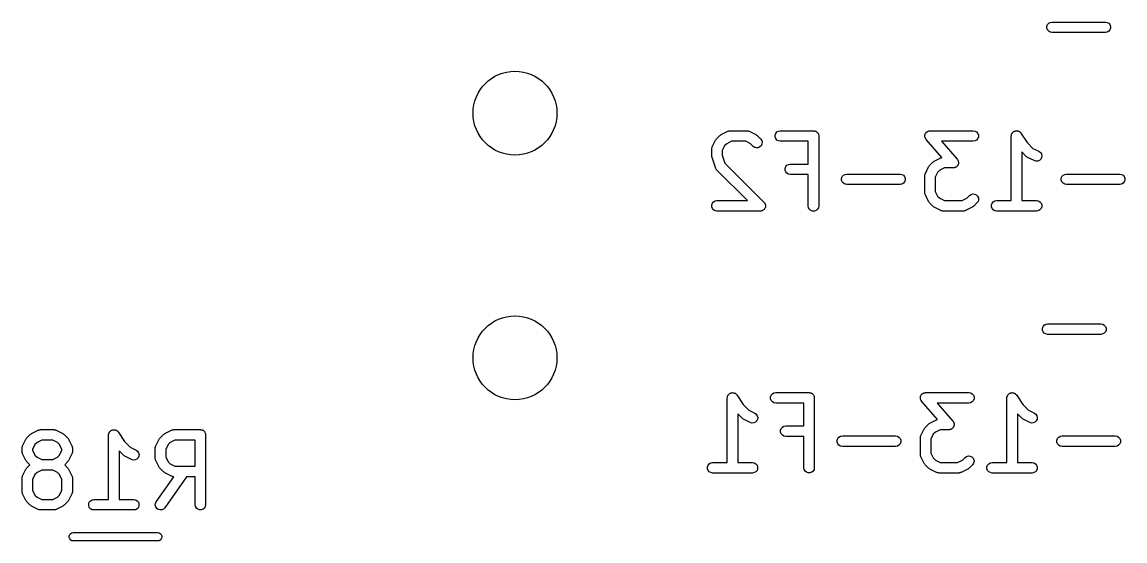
# Model space of a CAD drawing. Extents: x 84 to 155, y -171 to -35.
# Drawn here: x 84.52 to 100.29, y -126.28 to -118.85 of the extents above; entities that cross this region are included whole.
import ezdxf

# ---------------------------------------------------------------- set-up
doc = ezdxf.new("R2010")
doc.units = 0
doc.header["$MEASUREMENT"] = 0
doc.layers.add('BLACK', color=7, linetype='CONTINUOUS')

msp = doc.modelspace()

# ---------------------------------------------------------------- linework, layer by layer
at = {"layer": 'BLACK', "linetype": 'CONTINUOUS'}
for p, q in [((99.1769, -118.915), (99.1858, -118.89)), ((99.1769, -118.941), (99.1769, -118.915)), ((99.1858, -118.965), (99.1769, -118.941)), ((99.1858, -118.89), (99.2026, -118.87)), ((99.2026, -118.985), (99.1858, -118.965)), ((99.2026, -118.87), (99.2251, -118.857)), ((99.2251, -118.857), (99.2508, -118.853)), ((99.2508, -118.853), (100.013, -118.853)), ((100.013, -118.853), (100.038, -118.857)), ((100.038, -118.857), (100.061, -118.87)), ((100.061, -118.87), (100.078, -118.89)), ((100.078, -118.965), (100.061, -118.985)), ((100.078, -118.89), (100.087, -118.915)), ((100.087, -118.941), (100.078, -118.965)), ((100.087, -118.915), (100.087, -118.941)), ((99.2251, -118.998), (99.2026, -118.985)), ((99.2508, -119.003), (99.2251, -118.998)), ((100.013, -119.003), (99.2508, -119.003)), ((100.038, -118.998), (100.013, -119.003)), ((100.061, -118.985), (100.038, -118.998)), ((94.4374, -120.545), (94.4445, -120.535)), ((94.4445, -120.535), (94.4514, -120.526)), ((94.4514, -120.526), (94.499, -120.478)), ((94.499, -120.478), (94.5089, -120.471)), ((94.5089, -120.471), (94.5185, -120.464)), ((94.5185, -120.464), (94.6138, -120.416)), ((94.6138, -120.416), (94.6179, -120.415)), ((94.6179, -120.415), (94.6217, -120.413)), ((94.6217, -120.413), (94.6303, -120.411)), ((94.6303, -120.411), (94.6387, -120.409)), ((94.6387, -120.409), (94.643, -120.409)), ((94.643, -120.409), (94.6473, -120.408)), ((94.6473, -120.408), (94.8854, -120.408)), ((94.8854, -120.408), (94.8897, -120.409)), ((94.8897, -120.409), (94.894, -120.409)), ((94.894, -120.409), (94.9024, -120.411)), ((94.9024, -120.411), (94.9111, -120.413)), ((94.9111, -120.413), (94.9148, -120.415)), ((94.9148, -120.415), (94.9189, -120.416)), ((94.9189, -120.416), (95.0142, -120.464)), ((95.0142, -120.464), (95.0238, -120.471)), ((95.0238, -120.471), (95.0337, -120.478)), ((95.0337, -120.478), (95.0813, -120.526)), ((95.0813, -120.526), (95.0962, -120.547)), ((95.2877, -120.47), (95.2966, -120.446)), ((95.2877, -120.496), (95.2877, -120.47)), ((95.2966, -120.521), (95.2877, -120.496)), ((95.2966, -120.446), (95.3134, -120.426)), ((95.3134, -120.541), (95.2966, -120.521)), ((95.3134, -120.426), (95.3359, -120.413)), ((95.3359, -120.554), (95.3134, -120.541)), ((95.3359, -120.413), (95.3616, -120.408)), ((95.3616, -120.408), (95.8378, -120.408)), ((95.8378, -120.408), (95.8442, -120.41)), ((95.8442, -120.41), (95.8508, -120.41)), ((95.8508, -120.41), (95.857, -120.412)), ((95.857, -120.412), (95.8634, -120.413)), ((95.8634, -120.413), (95.8691, -120.416)), ((95.8691, -120.416), (95.8753, -120.418)), ((95.8753, -120.418), (95.8803, -120.423)), ((95.8803, -120.423), (95.886, -120.426)), ((95.886, -120.426), (95.8902, -120.431)), ((95.8902, -120.431), (95.8952, -120.435)), ((95.8952, -120.435), (95.8985, -120.441)), ((95.8985, -120.441), (95.9027, -120.446)), ((95.9027, -120.446), (95.905, -120.452)), ((95.905, -120.452), (95.9083, -120.458)), ((95.9083, -120.458), (95.9094, -120.464)), ((95.9094, -120.464), (95.9116, -120.47)), ((95.9116, -120.47), (95.9116, -120.477)), ((95.9116, -120.477), (95.9128, -120.483)), ((95.9128, -120.483), (95.9128, -121.483)), ((97.4295, -120.485), (97.4306, -120.478)), ((97.4306, -120.491), (97.4295, -120.485)), ((97.4306, -120.47), (97.4326, -120.465)), ((97.4306, -120.478), (97.4306, -120.47)), ((97.4306, -120.496), (97.4306, -120.491)), ((97.4331, -120.503), (97.4306, -120.496)), ((97.4326, -120.465), (97.4335, -120.459)), ((97.4345, -120.51), (97.4331, -120.503)), ((97.4335, -120.459), (97.437, -120.453)), ((97.4375, -120.515), (97.4345, -120.51)), ((97.437, -120.453), (97.4395, -120.446)), ((97.4395, -120.521), (97.4375, -120.515)), ((97.4395, -120.446), (97.4432, -120.441)), ((97.4442, -120.526), (97.4395, -120.521)), ((97.4432, -120.441), (97.446, -120.436)), ((97.448, -120.533), (97.4442, -120.526)), ((97.446, -120.436), (97.4515, -120.432)), ((97.6755, -120.793), (97.448, -120.533)), ((97.4515, -120.432), (97.4562, -120.426)), ((97.4562, -120.426), (97.4613, -120.423)), ((97.4613, -120.423), (97.4656, -120.419)), ((97.4656, -120.419), (97.4724, -120.417)), ((97.4724, -120.417), (97.4788, -120.413)), ((97.4788, -120.413), (97.4845, -120.412)), ((97.4845, -120.412), (97.4899, -120.41)), ((97.4899, -120.41), (97.4972, -120.41)), ((97.4972, -120.41), (97.5045, -120.408)), ((97.5045, -120.408), (98.1235, -120.408)), ((98.1235, -120.408), (98.1492, -120.413)), ((98.1492, -120.413), (98.1717, -120.426)), ((98.1717, -120.541), (98.1492, -120.554)), ((98.1717, -120.426), (98.1885, -120.446)), ((98.1885, -120.521), (98.1717, -120.541)), ((98.1885, -120.446), (98.1974, -120.47)), ((98.1974, -120.496), (98.1885, -120.521)), ((98.1974, -120.47), (98.1974, -120.496)), ((98.6675, -120.483), (98.6683, -120.479)), ((98.6675, -121.408), (98.6675, -120.483)), ((98.668, -120.475), (98.6705, -120.467)), ((98.6683, -120.479), (98.668, -120.475)), ((98.6705, -120.467), (98.6721, -120.458)), ((98.6721, -120.458), (98.6741, -120.454)), ((98.6741, -120.454), (98.6753, -120.45)), ((98.6753, -120.45), (98.6806, -120.443)), ((98.6806, -120.443), (98.6851, -120.435)), ((98.6851, -120.435), (98.6883, -120.432)), ((98.6883, -120.432), (98.6907, -120.429)), ((98.6907, -120.429), (98.6982, -120.424)), ((98.6982, -120.424), (98.705, -120.418)), ((98.705, -120.418), (98.709, -120.417)), ((98.709, -120.417), (98.7124, -120.415)), ((98.7124, -120.415), (98.7211, -120.413)), ((98.7211, -120.413), (98.7295, -120.41)), ((98.7295, -120.41), (98.7337, -120.41)), ((98.7337, -120.41), (98.7377, -120.409)), ((98.7377, -120.409), (98.7466, -120.41)), ((98.7466, -120.41), (98.7556, -120.41)), ((98.7556, -120.41), (98.7595, -120.411)), ((98.7595, -120.411), (98.7636, -120.411)), ((98.7636, -120.411), (98.7716, -120.415)), ((98.7716, -120.415), (98.78, -120.418)), ((98.78, -120.418), (98.7832, -120.421)), ((98.7832, -120.421), (98.787, -120.423)), ((98.787, -120.423), (98.7931, -120.429)), ((98.7931, -120.429), (98.8, -120.435)), ((98.8, -120.435), (98.8021, -120.439)), ((98.8021, -120.439), (98.805, -120.442)), ((98.805, -120.442), (98.8961, -120.578)), ((94.3818, -120.674), (94.3826, -120.67)), ((94.3818, -120.769), (94.3818, -120.674)), ((94.3823, -120.665), (94.3848, -120.657)), ((94.3826, -120.67), (94.3823, -120.665)), ((94.3848, -120.657), (94.3864, -120.648)), ((94.3864, -120.648), (94.3885, -120.644)), ((94.3885, -120.644), (94.3898, -120.64)), ((94.3898, -120.64), (94.4374, -120.545)), ((94.5661, -120.623), (94.5318, -120.692)), ((94.5318, -120.692), (94.5318, -120.757)), ((94.5965, -120.593), (94.5661, -120.623)), ((94.665, -120.558), (94.5965, -120.593)), ((94.8677, -120.558), (94.665, -120.558)), ((94.9362, -120.593), (94.8677, -120.558)), ((94.9752, -120.632), (94.9362, -120.593)), ((94.9966, -120.647), (94.9752, -120.632)), ((95.0217, -120.653), (94.9966, -120.647)), ((95.0477, -120.651), (95.0217, -120.653)), ((95.0713, -120.64), (95.0477, -120.651)), ((95.0897, -120.622), (95.0713, -120.64)), ((95.1007, -120.598), (95.0897, -120.622)), ((95.0962, -120.547), (95.103, -120.572)), ((95.103, -120.572), (95.1007, -120.598)), ((95.3616, -120.558), (95.3359, -120.554)), ((95.7628, -120.558), (95.3616, -120.558)), ((95.7628, -120.885), (95.7628, -120.558)), ((98.1235, -120.558), (97.6697, -120.558)), ((97.6697, -120.558), (97.8942, -120.815)), ((98.1492, -120.554), (98.1235, -120.558)), ((98.8961, -120.578), (98.9774, -120.66)), ((98.9774, -120.66), (99.0618, -120.702)), ((94.3839, -120.781), (94.3818, -120.769)), ((94.3857, -120.793), (94.3839, -120.781)), ((94.4333, -120.936), (94.3857, -120.793)), ((94.5318, -120.757), (94.57, -120.871)), ((97.5467, -120.859), (97.5565, -120.852)), ((97.5565, -120.852), (97.5661, -120.845)), ((97.5661, -120.845), (97.6614, -120.797)), ((97.6614, -120.797), (97.6655, -120.796)), ((97.6655, -120.796), (97.6693, -120.794)), ((97.6693, -120.794), (97.6755, -120.793)), ((97.8942, -120.815), (97.898, -120.821)), ((97.898, -120.821), (97.9027, -120.827)), ((97.9027, -120.827), (97.9047, -120.832)), ((97.9047, -120.832), (97.9077, -120.837)), ((97.9077, -120.837), (97.9091, -120.844)), ((97.9091, -120.844), (97.9116, -120.851)), ((97.9116, -120.851), (97.9116, -120.857)), ((97.9116, -120.857), (97.9128, -120.863)), ((98.88, -120.775), (98.8175, -120.712)), ((98.8175, -120.712), (98.8175, -121.408)), ((98.8898, -120.781), (98.88, -120.775)), ((98.8995, -120.789), (98.8898, -120.781)), ((98.9947, -120.836), (98.8995, -120.789)), ((99.0197, -120.844), (98.9947, -120.836)), ((99.0457, -120.842), (99.0197, -120.844)), ((99.0696, -120.832), (99.0457, -120.842)), ((99.0618, -120.702), (99.0827, -120.718)), ((99.0885, -120.814), (99.0696, -120.832)), ((99.0827, -120.718), (99.0971, -120.739)), ((99.1001, -120.79), (99.0885, -120.814)), ((99.0971, -120.739), (99.1031, -120.765)), ((99.1031, -120.765), (99.1001, -120.79)), ((94.4354, -120.939), (94.4333, -120.936)), ((94.4365, -120.944), (94.4354, -120.939)), ((94.4415, -120.951), (94.4365, -120.944)), ((94.4457, -120.959), (94.4415, -120.951)), ((94.4489, -120.961), (94.4457, -120.959)), ((94.4514, -120.965), (94.4489, -120.961)), ((94.8948, -121.408), (94.4514, -120.965)), ((94.57, -120.871), (95.1289, -121.43)), ((95.4306, -120.947), (95.4395, -120.922)), ((95.4306, -120.973), (95.4306, -120.947)), ((95.4395, -120.997), (95.4306, -120.973)), ((95.4395, -120.922), (95.4562, -120.902)), ((95.4562, -121.017), (95.4395, -120.997)), ((95.4562, -120.902), (95.4788, -120.889)), ((95.4788, -120.889), (95.5045, -120.885)), ((95.5045, -120.885), (95.7628, -120.885)), ((97.4374, -121.021), (97.485, -120.926)), ((97.485, -120.926), (97.4922, -120.916)), ((97.4922, -120.916), (97.499, -120.907)), ((97.499, -120.907), (97.5467, -120.859)), ((97.6137, -121.004), (97.5795, -121.073)), ((97.6441, -120.974), (97.6137, -121.004)), ((97.7126, -120.939), (97.6441, -120.974)), ((97.8378, -120.939), (97.7126, -120.939)), ((97.845, -120.938), (97.8378, -120.939)), ((97.8523, -120.938), (97.845, -120.938)), ((97.8577, -120.936), (97.8523, -120.938)), ((97.8634, -120.935), (97.8577, -120.936)), ((97.8698, -120.931), (97.8634, -120.935)), ((97.8766, -120.928), (97.8698, -120.931)), ((97.881, -120.925), (97.8766, -120.928)), ((97.886, -120.922), (97.881, -120.925)), ((97.8907, -120.916), (97.886, -120.922)), ((97.8962, -120.911), (97.8907, -120.916)), ((97.899, -120.906), (97.8962, -120.911)), ((97.9027, -120.902), (97.899, -120.906)), ((97.9052, -120.895), (97.9027, -120.902)), ((97.9088, -120.889), (97.9052, -120.895)), ((97.9097, -120.883), (97.9088, -120.889)), ((97.9116, -120.877), (97.9097, -120.883)), ((97.9128, -120.863), (97.9116, -120.87)), ((97.9116, -120.87), (97.9116, -120.877)), ((95.4788, -121.03), (95.4562, -121.017)), ((95.5045, -121.035), (95.4788, -121.03)), ((95.7628, -121.035), (95.5045, -121.035)), ((95.7628, -121.483), (95.7628, -121.035)), ((96.2401, -121.089), (96.249, -121.065)), ((96.2401, -121.115), (96.2401, -121.089)), ((96.249, -121.14), (96.2401, -121.115)), ((96.249, -121.065), (96.2658, -121.045)), ((96.2658, -121.16), (96.249, -121.14)), ((96.2658, -121.045), (96.2883, -121.032)), ((96.2883, -121.173), (96.2658, -121.16)), ((96.2883, -121.032), (96.314, -121.027)), ((96.314, -121.177), (96.2883, -121.173)), ((96.314, -121.027), (97.0759, -121.027)), ((97.0759, -121.027), (97.1015, -121.032)), ((97.1015, -121.173), (97.0759, -121.177)), ((97.1015, -121.032), (97.1241, -121.045)), ((97.1241, -121.16), (97.1015, -121.173)), ((97.1241, -121.045), (97.1408, -121.065)), ((97.1408, -121.14), (97.1241, -121.16)), ((97.1408, -121.065), (97.1497, -121.089)), ((97.1497, -121.115), (97.1408, -121.14)), ((97.1497, -121.089), (97.1497, -121.115)), ((97.4295, -121.055), (97.4302, -121.051)), ((97.4295, -121.293), (97.4295, -121.055)), ((97.4299, -121.046), (97.4324, -121.038)), ((97.4302, -121.051), (97.4299, -121.046)), ((97.4324, -121.038), (97.434, -121.029)), ((97.434, -121.029), (97.4361, -121.025)), ((97.4361, -121.025), (97.4374, -121.021)), ((97.5795, -121.073), (97.5795, -121.275)), ((99.383, -121.089), (99.3919, -121.065)), ((99.383, -121.115), (99.383, -121.089)), ((99.3919, -121.14), (99.383, -121.115)), ((99.3919, -121.065), (99.4086, -121.045)), ((99.4086, -121.16), (99.3919, -121.14)), ((99.4086, -121.045), (99.4312, -121.032)), ((99.4312, -121.173), (99.4086, -121.16)), ((99.4312, -121.032), (99.4568, -121.027)), ((99.4568, -121.177), (99.4312, -121.173)), ((99.4568, -121.027), (100.219, -121.027)), ((100.219, -121.027), (100.244, -121.032)), ((100.244, -121.173), (100.219, -121.177)), ((100.244, -121.032), (100.267, -121.045)), ((100.267, -121.16), (100.244, -121.173)), ((100.267, -121.045), (100.284, -121.065)), ((100.284, -121.14), (100.267, -121.16)), ((100.284, -121.065), (100.293, -121.089)), ((100.293, -121.115), (100.284, -121.14)), ((100.293, -121.089), (100.293, -121.115)), ((97.0759, -121.177), (96.314, -121.177)), ((97.4302, -121.297), (97.4295, -121.293)), ((97.4299, -121.301), (97.4302, -121.297)), ((97.4324, -121.31), (97.4299, -121.301)), ((97.434, -121.319), (97.4324, -121.31)), ((97.4361, -121.322), (97.434, -121.319)), ((97.4374, -121.326), (97.4361, -121.322)), ((97.485, -121.422), (97.4374, -121.326)), ((97.5795, -121.275), (97.6137, -121.344)), ((98.0705, -121.335), (98.0918, -121.32)), ((98.0918, -121.32), (98.117, -121.313)), ((98.117, -121.313), (98.1429, -121.316)), ((98.1429, -121.316), (98.1665, -121.327)), ((98.1665, -121.327), (98.1849, -121.345)), ((100.219, -121.177), (99.4568, -121.177)), ((94.383, -121.47), (94.3919, -121.446)), ((94.383, -121.496), (94.383, -121.47)), ((94.3919, -121.446), (94.4086, -121.426)), ((94.4086, -121.426), (94.4312, -121.413)), ((94.4312, -121.413), (94.4568, -121.408)), ((94.4568, -121.408), (94.8948, -121.408)), ((95.1289, -121.43), (95.1345, -121.438)), ((95.1345, -121.438), (95.1408, -121.446)), ((95.1408, -121.446), (95.142, -121.449)), ((95.142, -121.449), (95.1439, -121.452)), ((95.1439, -121.452), (95.1464, -121.461)), ((95.1464, -121.461), (95.1497, -121.47)), ((95.1497, -121.47), (95.1497, -121.474)), ((95.1497, -121.474), (95.1506, -121.477)), ((95.1506, -121.477), (95.1497, -121.487)), ((95.1497, -121.487), (95.1497, -121.496)), ((95.7673, -121.509), (95.7628, -121.483)), ((95.9128, -121.483), (95.9083, -121.509)), ((97.4922, -121.431), (97.485, -121.422)), ((97.499, -121.441), (97.4922, -121.431)), ((97.5467, -121.489), (97.499, -121.441)), ((97.5565, -121.496), (97.5467, -121.489)), ((97.6137, -121.344), (97.6441, -121.374)), ((97.6441, -121.374), (97.7126, -121.408)), ((97.7126, -121.408), (97.9629, -121.408)), ((97.9629, -121.408), (98.0315, -121.374)), ((98.0315, -121.374), (98.0705, -121.335)), ((98.1289, -121.489), (98.1191, -121.496)), ((98.1765, -121.441), (98.1289, -121.489)), ((98.1915, -121.42), (98.1765, -121.441)), ((98.1849, -121.345), (98.1959, -121.369)), ((98.1982, -121.395), (98.1915, -121.42)), ((98.1959, -121.369), (98.1982, -121.395)), ((98.383, -121.47), (98.3919, -121.446)), ((98.383, -121.496), (98.383, -121.47)), ((98.3919, -121.446), (98.4086, -121.426)), ((98.4086, -121.426), (98.4312, -121.413)), ((98.4312, -121.413), (98.4568, -121.408)), ((98.4568, -121.408), (98.6675, -121.408)), ((98.8175, -121.408), (99.0283, -121.408)), ((99.0283, -121.408), (99.0539, -121.413)), ((99.0539, -121.413), (99.0765, -121.426)), ((99.0765, -121.426), (99.0932, -121.446)), ((99.0932, -121.446), (99.1021, -121.47)), ((99.1021, -121.47), (99.1021, -121.496)), ((94.3919, -121.521), (94.383, -121.496)), ((94.4086, -121.541), (94.3919, -121.521)), ((94.4312, -121.554), (94.4086, -121.541)), ((94.4568, -121.558), (94.4312, -121.554)), ((95.0759, -121.558), (94.4568, -121.558)), ((95.0855, -121.557), (95.0759, -121.558)), ((95.0953, -121.556), (95.0855, -121.557)), ((95.0983, -121.554), (95.0953, -121.556)), ((95.1015, -121.554), (95.0983, -121.554)), ((95.11, -121.549), (95.1015, -121.554)), ((95.1189, -121.545), (95.11, -121.549)), ((95.1212, -121.542), (95.1189, -121.545)), ((95.1241, -121.541), (95.1212, -121.542)), ((95.1304, -121.533), (95.1241, -121.541)), ((95.1373, -121.526), (95.1304, -121.533)), ((95.1387, -121.523), (95.1373, -121.526)), ((95.1408, -121.521), (95.1387, -121.523)), ((95.1442, -121.512), (95.1408, -121.521)), ((95.1483, -121.503), (95.1442, -121.512)), ((95.1486, -121.5), (95.1483, -121.503)), ((95.1497, -121.496), (95.1486, -121.5)), ((95.7803, -121.532), (95.7673, -121.509)), ((95.8003, -121.548), (95.7803, -121.532)), ((95.8248, -121.557), (95.8003, -121.548)), ((95.8508, -121.557), (95.8248, -121.557)), ((95.8753, -121.548), (95.8508, -121.557)), ((95.8952, -121.532), (95.8753, -121.548)), ((95.9083, -121.509), (95.8952, -121.532)), ((97.5661, -121.503), (97.5565, -121.496)), ((97.6614, -121.55), (97.5661, -121.503)), ((97.6655, -121.552), (97.6614, -121.55)), ((97.6693, -121.554), (97.6655, -121.552)), ((97.6779, -121.555), (97.6693, -121.554)), ((97.6864, -121.558), (97.6779, -121.555)), ((97.6907, -121.558), (97.6864, -121.558)), ((97.6949, -121.558), (97.6907, -121.558)), ((97.9806, -121.558), (97.6949, -121.558)), ((97.9849, -121.558), (97.9806, -121.558)), ((97.9892, -121.558), (97.9849, -121.558)), ((97.9976, -121.555), (97.9892, -121.558)), ((98.0063, -121.554), (97.9976, -121.555)), ((98.01, -121.552), (98.0063, -121.554)), ((98.0142, -121.55), (98.01, -121.552)), ((98.1094, -121.503), (98.0142, -121.55)), ((98.1191, -121.496), (98.1094, -121.503)), ((98.3919, -121.521), (98.383, -121.496)), ((98.4086, -121.541), (98.3919, -121.521)), ((98.4312, -121.554), (98.4086, -121.541)), ((98.4568, -121.558), (98.4312, -121.554)), ((99.0283, -121.558), (98.4568, -121.558)), ((99.0539, -121.554), (99.0283, -121.558)), ((99.0765, -121.541), (99.0539, -121.554)), ((99.0932, -121.521), (99.0765, -121.541)), ((99.1021, -121.496), (99.0932, -121.521)), ((99.1134, -123.233), (99.1223, -123.208)), ((99.1223, -123.208), (99.1391, -123.188)), ((99.1391, -123.188), (99.1616, -123.175)), ((99.1616, -123.175), (99.1873, -123.171)), ((99.1873, -123.171), (99.9492, -123.171)), ((99.9492, -123.171), (99.9748, -123.175)), ((99.9748, -123.175), (99.9974, -123.188)), ((99.9974, -123.188), (100.014, -123.208)), ((100.014, -123.208), (100.023, -123.233)), ((99.1134, -123.259), (99.1134, -123.233)), ((99.1223, -123.283), (99.1134, -123.259)), ((99.1391, -123.303), (99.1223, -123.283)), ((99.1616, -123.316), (99.1391, -123.303)), ((99.1873, -123.321), (99.1616, -123.316)), ((99.9492, -123.321), (99.1873, -123.321)), ((99.9748, -123.316), (99.9492, -123.321)), ((99.9974, -123.303), (99.9748, -123.316)), ((100.014, -123.283), (99.9974, -123.303)), ((100.023, -123.259), (100.014, -123.283)), ((100.023, -123.233), (100.023, -123.259)), ((94.6272, -124.176), (94.6347, -124.171)), ((94.6347, -124.171), (94.6415, -124.165)), ((94.6415, -124.165), (94.6455, -124.164)), ((94.6455, -124.164), (94.6489, -124.161)), ((94.6489, -124.161), (94.6576, -124.159)), ((94.6576, -124.159), (94.666, -124.156)), ((94.666, -124.156), (94.6702, -124.156)), ((94.6702, -124.156), (94.6742, -124.155)), ((94.6742, -124.155), (94.6831, -124.156)), ((94.6831, -124.156), (94.6921, -124.156)), ((94.6921, -124.156), (94.696, -124.157)), ((94.696, -124.157), (94.7001, -124.158)), ((94.7001, -124.158), (94.7081, -124.162)), ((94.7081, -124.162), (94.7165, -124.165)), ((94.7165, -124.165), (94.7197, -124.168)), ((94.7197, -124.168), (94.7235, -124.169)), ((94.7235, -124.169), (94.7296, -124.176)), ((95.2331, -124.192), (95.2499, -124.172)), ((95.2499, -124.172), (95.2724, -124.159)), ((95.2724, -124.159), (95.2981, -124.155)), ((95.2981, -124.155), (95.7743, -124.155)), ((95.7743, -124.155), (95.7807, -124.156)), ((95.7807, -124.156), (95.7873, -124.156)), ((95.7873, -124.156), (95.7935, -124.158)), ((95.7935, -124.158), (95.7999, -124.159)), ((95.7999, -124.159), (95.8056, -124.163)), ((95.8056, -124.163), (95.8118, -124.165)), ((95.8118, -124.165), (95.8168, -124.169)), ((95.8168, -124.169), (95.8225, -124.172)), ((95.8225, -124.172), (95.8267, -124.177)), ((97.388, -124.178), (97.3927, -124.172)), ((97.3927, -124.172), (97.3978, -124.17)), ((97.3978, -124.17), (97.4021, -124.166)), ((97.4021, -124.166), (97.4089, -124.163)), ((97.4089, -124.163), (97.4153, -124.159)), ((97.4153, -124.159), (97.421, -124.158)), ((97.421, -124.158), (97.4264, -124.156)), ((97.4264, -124.156), (97.4337, -124.156)), ((97.4337, -124.156), (97.441, -124.155)), ((97.441, -124.155), (98.06, -124.155)), ((98.06, -124.155), (98.0857, -124.159)), ((98.0857, -124.159), (98.1082, -124.172)), ((98.1082, -124.172), (98.125, -124.192)), ((98.6272, -124.176), (98.6347, -124.171)), ((98.6347, -124.171), (98.6415, -124.165)), ((98.6415, -124.165), (98.6455, -124.164)), ((98.6455, -124.164), (98.6489, -124.161)), ((98.6489, -124.161), (98.6576, -124.159)), ((98.6576, -124.159), (98.666, -124.156)), ((98.666, -124.156), (98.6702, -124.156)), ((98.6702, -124.156), (98.6742, -124.155)), ((98.6742, -124.155), (98.6831, -124.156)), ((98.6831, -124.156), (98.6921, -124.156)), ((98.6921, -124.156), (98.696, -124.157)), ((98.696, -124.157), (98.7001, -124.158)), ((98.7001, -124.158), (98.7081, -124.162)), ((98.7081, -124.162), (98.7165, -124.165)), ((98.7165, -124.165), (98.7197, -124.168)), ((98.7197, -124.168), (98.7235, -124.169)), ((98.7235, -124.169), (98.7296, -124.176)), ((94.604, -124.23), (94.6048, -124.226)), ((94.604, -125.155), (94.604, -124.23)), ((94.6045, -124.222), (94.607, -124.213)), ((94.6048, -124.226), (94.6045, -124.222)), ((94.607, -124.213), (94.6086, -124.204)), ((94.6086, -124.204), (94.6106, -124.201)), ((94.6106, -124.201), (94.6118, -124.197)), ((94.6118, -124.197), (94.6171, -124.189)), ((94.6171, -124.189), (94.6216, -124.182)), ((94.6216, -124.182), (94.6248, -124.179)), ((94.6248, -124.179), (94.6272, -124.176)), ((94.7296, -124.176), (94.7365, -124.182)), ((94.7365, -124.182), (94.7386, -124.185)), ((94.7386, -124.185), (94.7415, -124.188)), ((94.7415, -124.188), (94.8326, -124.325)), ((94.8326, -124.325), (94.9139, -124.406)), ((95.2242, -124.217), (95.2331, -124.192)), ((95.2242, -124.243), (95.2242, -124.217)), ((95.2331, -124.267), (95.2242, -124.243)), ((95.2499, -124.287), (95.2331, -124.267)), ((95.2724, -124.3), (95.2499, -124.287)), ((95.2981, -124.305), (95.2724, -124.3)), ((95.6993, -124.305), (95.2981, -124.305)), ((95.6993, -124.631), (95.6993, -124.305)), ((95.8267, -124.177), (95.8317, -124.182)), ((95.8317, -124.182), (95.835, -124.187)), ((95.835, -124.187), (95.8392, -124.192)), ((95.8392, -124.192), (95.8415, -124.199)), ((95.8415, -124.199), (95.8448, -124.204)), ((95.8448, -124.204), (95.8459, -124.211)), ((95.8459, -124.211), (95.8481, -124.217)), ((95.8481, -124.217), (95.8481, -124.223)), ((95.8481, -124.223), (95.8493, -124.23)), ((95.8493, -124.23), (95.8493, -125.23)), ((97.366, -124.231), (97.3671, -124.224)), ((97.3671, -124.237), (97.366, -124.231)), ((97.3671, -124.217), (97.3691, -124.211)), ((97.3671, -124.224), (97.3671, -124.217)), ((97.3671, -124.243), (97.3671, -124.237)), ((97.3696, -124.25), (97.3671, -124.243)), ((97.3691, -124.211), (97.37, -124.206)), ((97.371, -124.257), (97.3696, -124.25)), ((97.37, -124.206), (97.3735, -124.199)), ((97.374, -124.262), (97.371, -124.257)), ((97.3735, -124.199), (97.376, -124.192)), ((97.376, -124.267), (97.374, -124.262)), ((97.376, -124.192), (97.3797, -124.188)), ((97.3807, -124.273), (97.376, -124.267)), ((97.3797, -124.188), (97.3825, -124.183)), ((97.3845, -124.279), (97.3807, -124.273)), ((97.3825, -124.183), (97.388, -124.178)), ((97.612, -124.539), (97.3845, -124.279)), ((98.06, -124.305), (97.6062, -124.305)), ((97.6062, -124.305), (97.8307, -124.561)), ((98.0857, -124.3), (98.06, -124.305)), ((98.1082, -124.287), (98.0857, -124.3)), ((98.125, -124.267), (98.1082, -124.287)), ((98.125, -124.192), (98.1339, -124.217)), ((98.1339, -124.243), (98.125, -124.267)), ((98.1339, -124.217), (98.1339, -124.243)), ((98.604, -124.23), (98.6048, -124.226)), ((98.604, -125.155), (98.604, -124.23)), ((98.6045, -124.222), (98.607, -124.213)), ((98.6048, -124.226), (98.6045, -124.222)), ((98.607, -124.213), (98.6086, -124.204)), ((98.6086, -124.204), (98.6106, -124.201)), ((98.6106, -124.201), (98.6118, -124.197)), ((98.6118, -124.197), (98.6171, -124.189)), ((98.6171, -124.189), (98.6216, -124.182)), ((98.6216, -124.182), (98.6248, -124.179)), ((98.6248, -124.179), (98.6272, -124.176)), ((98.7296, -124.176), (98.7365, -124.182)), ((98.7365, -124.182), (98.7386, -124.185)), ((98.7386, -124.185), (98.7415, -124.188)), ((98.7415, -124.188), (98.8326, -124.325)), ((98.8326, -124.325), (98.9139, -124.406)), ((94.8165, -124.521), (94.754, -124.459)), ((94.754, -124.459), (94.754, -125.155)), ((94.9139, -124.406), (94.9983, -124.449)), ((94.9983, -124.449), (95.0192, -124.464)), ((95.0192, -124.464), (95.0336, -124.486)), ((95.0336, -124.486), (95.0396, -124.511)), ((98.8165, -124.521), (98.754, -124.459)), ((98.754, -124.459), (98.754, -125.155)), ((98.9139, -124.406), (98.9983, -124.449)), ((98.9983, -124.449), (99.0192, -124.464)), ((99.0192, -124.464), (99.0336, -124.486)), ((99.0336, -124.486), (99.0396, -124.511)), ((94.8263, -124.528), (94.8165, -124.521)), ((94.836, -124.535), (94.8263, -124.528)), ((94.9312, -124.583), (94.836, -124.535)), ((94.9562, -124.59), (94.9312, -124.583)), ((94.9822, -124.589), (94.9562, -124.59)), ((95.0061, -124.578), (94.9822, -124.589)), ((95.025, -124.56), (95.0061, -124.578)), ((95.0366, -124.537), (95.025, -124.56)), ((95.0396, -124.511), (95.0366, -124.537)), ((95.3927, -124.649), (95.4153, -124.636)), ((95.4153, -124.636), (95.441, -124.631)), ((95.441, -124.631), (95.6993, -124.631)), ((97.4355, -124.653), (97.4832, -124.605)), ((97.4832, -124.605), (97.493, -124.599)), ((97.493, -124.599), (97.5026, -124.591)), ((97.5026, -124.591), (97.5979, -124.544)), ((97.5979, -124.544), (97.602, -124.543)), ((97.602, -124.543), (97.6058, -124.54)), ((97.6058, -124.54), (97.612, -124.539)), ((97.8307, -124.561), (97.8345, -124.568)), ((97.8345, -124.568), (97.8392, -124.573)), ((97.8392, -124.573), (97.8412, -124.579)), ((97.8417, -124.641), (97.8392, -124.648)), ((97.8412, -124.579), (97.8442, -124.584)), ((97.8453, -124.635), (97.8417, -124.641)), ((97.8442, -124.584), (97.8456, -124.591)), ((97.8462, -124.629), (97.8453, -124.635)), ((97.8456, -124.591), (97.8481, -124.598)), ((97.8481, -124.624), (97.8462, -124.629)), ((97.8481, -124.598), (97.8481, -124.604)), ((97.8481, -124.604), (97.8493, -124.609)), ((97.8493, -124.609), (97.8481, -124.617)), ((97.8481, -124.617), (97.8481, -124.624)), ((98.8263, -124.528), (98.8165, -124.521)), ((98.836, -124.535), (98.8263, -124.528)), ((98.9312, -124.583), (98.836, -124.535)), ((98.9562, -124.59), (98.9312, -124.583)), ((98.9822, -124.589), (98.9562, -124.59)), ((99.0061, -124.578), (98.9822, -124.589)), ((99.025, -124.56), (99.0061, -124.578)), ((99.0366, -124.537), (99.025, -124.56)), ((99.0396, -124.511), (99.0366, -124.537)), ((84.5778, -124.811), (84.5847, -124.802)), ((84.5847, -124.802), (84.6323, -124.754)), ((84.6323, -124.754), (84.6421, -124.747)), ((84.6421, -124.747), (84.6518, -124.74)), ((84.6518, -124.74), (84.747, -124.692)), ((84.747, -124.692), (84.7512, -124.691)), ((84.7512, -124.691), (84.7549, -124.689)), ((84.7549, -124.689), (84.7636, -124.687)), ((84.7636, -124.687), (84.772, -124.685)), ((84.772, -124.685), (84.7763, -124.685)), ((84.7763, -124.685), (84.7806, -124.684)), ((84.7806, -124.684), (84.971, -124.684)), ((84.971, -124.684), (84.9753, -124.685)), ((84.9753, -124.685), (84.9796, -124.685)), ((84.9796, -124.685), (84.988, -124.687)), ((84.988, -124.687), (84.9967, -124.689)), ((84.9967, -124.689), (85.0004, -124.691)), ((85.0004, -124.691), (85.0046, -124.692)), ((85.0046, -124.692), (85.0998, -124.74)), ((85.0998, -124.74), (85.1095, -124.747)), ((85.1095, -124.747), (85.1193, -124.754)), ((85.1193, -124.754), (85.1669, -124.802)), ((85.1669, -124.802), (85.1738, -124.811)), ((85.7532, -124.759), (85.7539, -124.755)), ((85.7532, -125.684), (85.7532, -124.759)), ((85.7536, -124.751), (85.7562, -124.743)), ((85.7539, -124.755), (85.7536, -124.751)), ((85.7562, -124.743), (85.7577, -124.734)), ((85.7577, -124.734), (85.7598, -124.73)), ((85.7598, -124.73), (85.761, -124.726)), ((85.761, -124.726), (85.7663, -124.719)), ((85.7663, -124.719), (85.7707, -124.711)), ((85.7707, -124.711), (85.7739, -124.709)), ((85.7739, -124.709), (85.7764, -124.705)), ((85.7764, -124.705), (85.7838, -124.7)), ((85.7838, -124.7), (85.7907, -124.694)), ((85.7907, -124.694), (85.7946, -124.693)), ((85.7946, -124.693), (85.7981, -124.691)), ((85.7981, -124.691), (85.8068, -124.689)), ((85.8068, -124.689), (85.8152, -124.686)), ((85.8152, -124.686), (85.8193, -124.686)), ((85.8193, -124.686), (85.8234, -124.685)), ((85.8234, -124.685), (85.8323, -124.686)), ((85.8323, -124.686), (85.8412, -124.686)), ((85.8412, -124.686), (85.8451, -124.687)), ((85.8451, -124.687), (85.8493, -124.687)), ((85.8493, -124.687), (85.8573, -124.691)), ((85.8573, -124.691), (85.8657, -124.694)), ((85.8657, -124.694), (85.8689, -124.697)), ((85.8689, -124.697), (85.8726, -124.699)), ((85.8726, -124.699), (85.8788, -124.705)), ((85.8788, -124.705), (85.8856, -124.711)), ((85.8856, -124.711), (85.8877, -124.715)), ((85.8877, -124.715), (85.8906, -124.718)), ((85.8906, -124.718), (85.9817, -124.854)), ((86.4826, -124.811), (86.4894, -124.802)), ((86.4894, -124.802), (86.5371, -124.754)), ((86.5371, -124.754), (86.5469, -124.747)), ((86.5469, -124.747), (86.5566, -124.74)), ((86.5566, -124.74), (86.6518, -124.692)), ((86.6518, -124.692), (86.6559, -124.691)), ((86.6559, -124.691), (86.6597, -124.689)), ((86.6597, -124.689), (86.6683, -124.687)), ((86.6683, -124.687), (86.6768, -124.685)), ((86.6768, -124.685), (86.6811, -124.685)), ((86.6811, -124.685), (86.6853, -124.684)), ((86.6853, -124.684), (87.0663, -124.684)), ((87.0663, -124.684), (87.0727, -124.686)), ((87.0727, -124.686), (87.0793, -124.686)), ((87.0793, -124.686), (87.0855, -124.688)), ((87.0855, -124.688), (87.0919, -124.689)), ((87.0919, -124.689), (87.0976, -124.692)), ((87.0976, -124.692), (87.1038, -124.694)), ((87.1038, -124.694), (87.1088, -124.699)), ((87.1088, -124.699), (87.1145, -124.702)), ((87.1145, -124.702), (87.1187, -124.707)), ((87.1187, -124.707), (87.1237, -124.711)), ((87.1237, -124.711), (87.127, -124.717)), ((87.127, -124.717), (87.1312, -124.722)), ((87.1312, -124.722), (87.1335, -124.728)), ((87.1335, -124.728), (87.1368, -124.734)), ((87.1368, -124.734), (87.1379, -124.74)), ((87.1379, -124.74), (87.1401, -124.746)), ((87.1401, -124.746), (87.1401, -124.753)), ((87.1401, -124.753), (87.1413, -124.759)), ((87.1413, -124.759), (87.1413, -125.759)), ((95.3671, -124.693), (95.376, -124.669)), ((95.3671, -124.719), (95.3671, -124.693)), ((95.376, -124.744), (95.3671, -124.719)), ((95.376, -124.669), (95.3927, -124.649)), ((95.3927, -124.764), (95.376, -124.744)), ((95.4153, -124.777), (95.3927, -124.764)), ((95.441, -124.781), (95.4153, -124.777)), ((95.6993, -124.781), (95.441, -124.781)), ((95.6993, -125.23), (95.6993, -124.781)), ((96.1855, -124.811), (96.2023, -124.791)), ((96.2023, -124.791), (96.2248, -124.778)), ((96.2248, -124.778), (96.2505, -124.774)), ((96.2505, -124.774), (97.0124, -124.774)), ((97.0124, -124.774), (97.038, -124.778)), ((97.038, -124.778), (97.0606, -124.791)), ((97.0606, -124.791), (97.0773, -124.811)), ((97.366, -124.801), (97.3667, -124.797)), ((97.366, -125.039), (97.366, -124.801)), ((97.3664, -124.793), (97.3689, -124.784)), ((97.3667, -124.797), (97.3664, -124.793)), ((97.3689, -124.784), (97.3705, -124.776)), ((97.3705, -124.776), (97.3726, -124.772)), ((97.3726, -124.772), (97.3739, -124.768)), ((97.3739, -124.768), (97.4215, -124.673)), ((97.4215, -124.673), (97.4287, -124.663)), ((97.4287, -124.663), (97.4355, -124.653)), ((97.5502, -124.75), (97.516, -124.819)), ((97.5806, -124.72), (97.5502, -124.75)), ((97.6491, -124.686), (97.5806, -124.72)), ((97.7743, -124.686), (97.6491, -124.686)), ((97.7815, -124.685), (97.7743, -124.686)), ((97.7888, -124.684), (97.7815, -124.685)), ((97.7942, -124.682), (97.7888, -124.684)), ((97.7999, -124.681), (97.7942, -124.682)), ((97.8063, -124.678), (97.7999, -124.681)), ((97.8131, -124.675), (97.8063, -124.678)), ((97.8175, -124.671), (97.8131, -124.675)), ((97.8225, -124.668), (97.8175, -124.671)), ((97.8272, -124.663), (97.8225, -124.668)), ((97.8327, -124.658), (97.8272, -124.663)), ((97.8355, -124.653), (97.8327, -124.658)), ((97.8392, -124.648), (97.8355, -124.653)), ((99.3284, -124.811), (99.3451, -124.791)), ((99.3451, -124.791), (99.3677, -124.778)), ((99.3677, -124.778), (99.3933, -124.774)), ((99.3933, -124.774), (100.155, -124.774)), ((100.155, -124.774), (100.181, -124.778)), ((100.181, -124.778), (100.203, -124.791)), ((100.203, -124.791), (100.22, -124.811)), ((84.5151, -124.95), (84.5158, -124.946)), ((84.5151, -124.997), (84.5151, -124.95)), ((84.5156, -124.941), (84.5181, -124.933)), ((84.5158, -124.946), (84.5156, -124.941)), ((84.5181, -124.933), (84.5196, -124.924)), ((84.5196, -124.924), (84.5218, -124.92)), ((84.5218, -124.92), (84.523, -124.916)), ((84.523, -124.916), (84.5706, -124.821)), ((84.5706, -124.821), (84.5778, -124.811)), ((84.6994, -124.899), (84.6651, -124.968)), ((84.7298, -124.869), (84.6994, -124.899)), ((84.7983, -124.834), (84.7298, -124.869)), ((84.9533, -124.834), (84.7983, -124.834)), ((85.0219, -124.869), (84.9533, -124.834)), ((85.0523, -124.899), (85.0219, -124.869)), ((85.0865, -124.968), (85.0523, -124.899)), ((85.1738, -124.811), (85.181, -124.821)), ((85.181, -124.821), (85.2286, -124.916)), ((85.2286, -124.916), (85.2298, -124.92)), ((85.2298, -124.92), (85.232, -124.924)), ((85.232, -124.924), (85.2335, -124.933)), ((85.2335, -124.933), (85.236, -124.941)), ((85.236, -124.941), (85.2358, -124.946)), ((85.2358, -124.946), (85.2365, -124.95)), ((85.2365, -124.95), (85.2365, -124.997)), ((85.9817, -124.854), (86.0631, -124.936)), ((86.0631, -124.936), (86.1474, -124.978)), ((86.4199, -124.95), (86.4206, -124.946)), ((86.4199, -125.093), (86.4199, -124.95)), ((86.4203, -124.941), (86.4229, -124.933)), ((86.4206, -124.946), (86.4203, -124.941)), ((86.4229, -124.933), (86.4244, -124.924)), ((86.4244, -124.924), (86.4265, -124.92)), ((86.4265, -124.92), (86.4278, -124.916)), ((86.4278, -124.916), (86.4754, -124.821)), ((86.4754, -124.821), (86.4826, -124.811)), ((86.6041, -124.899), (86.5699, -124.968)), ((86.6345, -124.869), (86.6041, -124.899)), ((86.703, -124.834), (86.6345, -124.869)), ((86.9913, -124.834), (86.703, -124.834)), ((86.9913, -125.208), (86.9913, -124.834)), ((96.1766, -124.836), (96.1855, -124.811)), ((96.1766, -124.862), (96.1766, -124.836)), ((96.1855, -124.886), (96.1766, -124.862)), ((96.2023, -124.906), (96.1855, -124.886)), ((96.2248, -124.919), (96.2023, -124.906)), ((96.2505, -124.924), (96.2248, -124.919)), ((97.0124, -124.924), (96.2505, -124.924)), ((97.038, -124.919), (97.0124, -124.924)), ((97.0606, -124.906), (97.038, -124.919)), ((97.0773, -124.886), (97.0606, -124.906)), ((97.0773, -124.811), (97.0862, -124.836)), ((97.0862, -124.862), (97.0773, -124.886)), ((97.0862, -124.836), (97.0862, -124.862)), ((97.516, -124.819), (97.516, -125.022)), ((99.3195, -124.836), (99.3284, -124.811)), ((99.3195, -124.862), (99.3195, -124.836)), ((99.3284, -124.886), (99.3195, -124.862)), ((99.3451, -124.906), (99.3284, -124.886)), ((99.3677, -124.919), (99.3451, -124.906)), ((99.3933, -124.924), (99.3677, -124.919)), ((100.155, -124.924), (99.3933, -124.924)), ((100.181, -124.919), (100.155, -124.924)), ((100.203, -124.906), (100.181, -124.919)), ((100.22, -124.886), (100.203, -124.906)), ((100.22, -124.811), (100.229, -124.836)), ((100.229, -124.862), (100.22, -124.886)), ((100.229, -124.836), (100.229, -124.862)), ((84.5158, -125.002), (84.5151, -124.997)), ((84.5156, -125.006), (84.5158, -125.002)), ((84.5181, -125.014), (84.5156, -125.006)), ((84.5196, -125.023), (84.5181, -125.014)), ((84.5218, -125.027), (84.5196, -125.023)), ((84.523, -125.031), (84.5218, -125.027)), ((84.5706, -125.126), (84.523, -125.031)), ((84.6651, -124.968), (84.6651, -124.98)), ((84.6651, -124.98), (84.6994, -125.048)), ((84.6994, -125.048), (84.7298, -125.079)), ((84.7298, -125.079), (84.7983, -125.113)), ((84.7983, -125.113), (84.9533, -125.113)), ((84.9533, -125.113), (85.0219, -125.079)), ((85.0219, -125.079), (85.0523, -125.048)), ((85.0523, -125.048), (85.0865, -124.98)), ((85.0865, -124.98), (85.0865, -124.968)), ((85.2286, -125.031), (85.181, -125.126)), ((85.2298, -125.027), (85.2286, -125.031)), ((85.232, -125.023), (85.2298, -125.027)), ((85.2335, -125.014), (85.232, -125.023)), ((85.236, -125.006), (85.2335, -125.014)), ((85.2365, -124.997), (85.2358, -125.002)), ((85.2358, -125.002), (85.236, -125.006)), ((85.9656, -125.051), (85.9032, -124.988)), ((85.9032, -124.988), (85.9032, -125.684)), ((85.9755, -125.057), (85.9656, -125.051)), ((85.9851, -125.065), (85.9755, -125.057)), ((86.0804, -125.112), (85.9851, -125.065)), ((86.1053, -125.12), (86.0804, -125.112)), ((86.1313, -125.118), (86.1053, -125.12)), ((86.1552, -125.108), (86.1313, -125.118)), ((86.1474, -124.978), (86.1684, -124.994)), ((86.1741, -125.09), (86.1552, -125.108)), ((86.1684, -124.994), (86.1827, -125.015)), ((86.1858, -125.066), (86.1741, -125.09)), ((86.1827, -125.015), (86.1888, -125.041)), ((86.1888, -125.041), (86.1858, -125.066)), ((86.4206, -125.097), (86.4199, -125.093)), ((86.4203, -125.101), (86.4206, -125.097)), ((86.4229, -125.11), (86.4203, -125.101)), ((86.4244, -125.118), (86.4229, -125.11)), ((86.4265, -125.122), (86.4244, -125.118)), ((86.5699, -124.968), (86.5699, -125.075)), ((86.5699, -125.075), (86.6041, -125.144)), ((97.3667, -125.044), (97.366, -125.039)), ((97.3664, -125.048), (97.3667, -125.044)), ((97.3689, -125.056), (97.3664, -125.048)), ((97.3705, -125.065), (97.3689, -125.056)), ((97.3726, -125.069), (97.3705, -125.065)), ((97.3739, -125.073), (97.3726, -125.069)), ((97.4215, -125.168), (97.3739, -125.073)), ((97.516, -125.022), (97.5502, -125.09)), ((97.5502, -125.09), (97.5806, -125.121)), ((97.968, -125.121), (98.007, -125.082)), ((98.007, -125.082), (98.0283, -125.067)), ((98.0283, -125.067), (98.0535, -125.06)), ((98.0535, -125.06), (98.0794, -125.062)), ((98.0794, -125.062), (98.103, -125.073)), ((98.103, -125.073), (98.1214, -125.092)), ((98.1214, -125.092), (98.1324, -125.115)), ((98.1324, -125.115), (98.1347, -125.141)), ((84.523, -125.345), (84.5706, -125.25)), ((84.5778, -125.136), (84.5706, -125.126)), ((84.5706, -125.25), (84.5778, -125.24)), ((84.5847, -125.146), (84.5778, -125.136)), ((84.5778, -125.24), (84.5847, -125.23)), ((84.6269, -125.188), (84.5847, -125.146)), ((84.5847, -125.23), (84.6269, -125.188)), ((84.7983, -125.263), (84.7298, -125.297)), ((84.9533, -125.263), (84.7983, -125.263)), ((85.0219, -125.297), (84.9533, -125.263)), ((85.1669, -125.146), (85.1247, -125.188)), ((85.1247, -125.188), (85.1669, -125.23)), ((85.1738, -125.136), (85.1669, -125.146)), ((85.1669, -125.23), (85.1738, -125.24)), ((85.181, -125.126), (85.1738, -125.136)), ((85.1738, -125.24), (85.181, -125.25)), ((85.181, -125.25), (85.2286, -125.345)), ((86.4278, -125.126), (86.4265, -125.122)), ((86.4754, -125.221), (86.4278, -125.126)), ((86.4826, -125.231), (86.4754, -125.221)), ((86.4894, -125.241), (86.4826, -125.231)), ((86.5371, -125.289), (86.4894, -125.241)), ((86.6041, -125.144), (86.6345, -125.174)), ((86.6345, -125.174), (86.703, -125.208)), ((86.703, -125.208), (86.9913, -125.208)), ((94.3195, -125.217), (94.3284, -125.192)), ((94.3195, -125.243), (94.3195, -125.217)), ((94.3284, -125.267), (94.3195, -125.243)), ((94.3284, -125.192), (94.3451, -125.172)), ((94.3451, -125.287), (94.3284, -125.267)), ((94.3451, -125.172), (94.3677, -125.159)), ((94.3677, -125.159), (94.3933, -125.155)), ((94.3933, -125.155), (94.604, -125.155)), ((94.754, -125.155), (94.9648, -125.155)), ((94.9648, -125.155), (94.9904, -125.159)), ((94.9904, -125.159), (95.013, -125.172)), ((95.013, -125.172), (95.0297, -125.192)), ((95.0297, -125.267), (95.013, -125.287)), ((95.0297, -125.192), (95.0386, -125.217)), ((95.0386, -125.243), (95.0297, -125.267)), ((95.0386, -125.217), (95.0386, -125.243)), ((95.7038, -125.256), (95.6993, -125.23)), ((95.7168, -125.278), (95.7038, -125.256)), ((95.8448, -125.256), (95.8317, -125.278)), ((95.8493, -125.23), (95.8448, -125.256)), ((97.4287, -125.178), (97.4215, -125.168)), ((97.4355, -125.188), (97.4287, -125.178)), ((97.4832, -125.235), (97.4355, -125.188)), ((97.493, -125.242), (97.4832, -125.235)), ((97.5026, -125.249), (97.493, -125.242)), ((97.5979, -125.297), (97.5026, -125.249)), ((97.5806, -125.121), (97.6491, -125.155)), ((97.6491, -125.155), (97.8994, -125.155)), ((97.8994, -125.155), (97.968, -125.121)), ((98.0459, -125.249), (97.9507, -125.297)), ((98.0556, -125.242), (98.0459, -125.249)), ((98.0654, -125.235), (98.0556, -125.242)), ((98.113, -125.188), (98.0654, -125.235)), ((98.128, -125.166), (98.113, -125.188)), ((98.1347, -125.141), (98.128, -125.166)), ((98.3195, -125.217), (98.3284, -125.192)), ((98.3195, -125.243), (98.3195, -125.217)), ((98.3284, -125.267), (98.3195, -125.243)), ((98.3284, -125.192), (98.3451, -125.172)), ((98.3451, -125.287), (98.3284, -125.267)), ((98.3451, -125.172), (98.3677, -125.159)), ((98.3677, -125.159), (98.3933, -125.155)), ((98.3933, -125.155), (98.604, -125.155)), ((98.754, -125.155), (98.9648, -125.155)), ((98.9648, -125.155), (98.9904, -125.159)), ((98.9904, -125.159), (99.013, -125.172)), ((99.013, -125.172), (99.0297, -125.192)), ((99.0297, -125.267), (99.013, -125.287)), ((99.0297, -125.192), (99.0386, -125.217)), ((99.0386, -125.243), (99.0297, -125.267)), ((99.0386, -125.217), (99.0386, -125.243)), ((84.5151, -125.378), (84.5158, -125.374)), ((84.5151, -125.569), (84.5151, -125.378)), ((84.5156, -125.37), (84.5181, -125.361)), ((84.5158, -125.374), (84.5156, -125.37)), ((84.5181, -125.361), (84.5196, -125.353)), ((84.5196, -125.353), (84.5218, -125.349)), ((84.5218, -125.349), (84.523, -125.345)), ((84.6994, -125.328), (84.6651, -125.396)), ((84.6651, -125.396), (84.6651, -125.551)), ((84.7298, -125.297), (84.6994, -125.328)), ((85.0523, -125.328), (85.0219, -125.297)), ((85.0865, -125.396), (85.0523, -125.328)), ((85.0865, -125.551), (85.0865, -125.396)), ((85.2286, -125.345), (85.2298, -125.349)), ((85.2298, -125.349), (85.232, -125.353)), ((85.232, -125.353), (85.2335, -125.361)), ((85.2335, -125.361), (85.236, -125.37)), ((85.236, -125.37), (85.2358, -125.374)), ((85.2358, -125.374), (85.2365, -125.378)), ((85.2365, -125.378), (85.2365, -125.569)), ((86.4334, -125.716), (86.6843, -125.358)), ((86.5469, -125.295), (86.5371, -125.289)), ((86.5566, -125.303), (86.5469, -125.295)), ((86.8672, -125.358), (86.5563, -125.802)), ((86.6518, -125.35), (86.5566, -125.303)), ((86.6559, -125.352), (86.6518, -125.35)), ((86.6597, -125.354), (86.6559, -125.352)), ((86.6683, -125.355), (86.6597, -125.354)), ((86.6768, -125.358), (86.6683, -125.355)), ((86.6811, -125.357), (86.6768, -125.358)), ((86.6843, -125.358), (86.6811, -125.357)), ((86.9913, -125.358), (86.8672, -125.358)), ((86.9913, -125.759), (86.9913, -125.358)), ((94.3677, -125.3), (94.3451, -125.287)), ((94.3933, -125.305), (94.3677, -125.3)), ((94.9648, -125.305), (94.3933, -125.305)), ((94.9904, -125.3), (94.9648, -125.305)), ((95.013, -125.287), (94.9904, -125.3)), ((95.7368, -125.295), (95.7168, -125.278)), ((95.7613, -125.304), (95.7368, -125.295)), ((95.7873, -125.304), (95.7613, -125.304)), ((95.8118, -125.295), (95.7873, -125.304)), ((95.8317, -125.278), (95.8118, -125.295)), ((97.602, -125.298), (97.5979, -125.297)), ((97.6058, -125.3), (97.602, -125.298)), ((97.6144, -125.302), (97.6058, -125.3)), ((97.6229, -125.304), (97.6144, -125.302)), ((97.6272, -125.304), (97.6229, -125.304)), ((97.6314, -125.305), (97.6272, -125.304)), ((97.9171, -125.305), (97.6314, -125.305)), ((97.9214, -125.304), (97.9171, -125.305)), ((97.9257, -125.304), (97.9214, -125.304)), ((97.9341, -125.302), (97.9257, -125.304)), ((97.9428, -125.3), (97.9341, -125.302)), ((97.9465, -125.298), (97.9428, -125.3)), ((97.9507, -125.297), (97.9465, -125.298)), ((98.3677, -125.3), (98.3451, -125.287)), ((98.3933, -125.305), (98.3677, -125.3)), ((98.9648, -125.305), (98.3933, -125.305)), ((98.9904, -125.3), (98.9648, -125.305)), ((99.013, -125.287), (98.9904, -125.3)), ((84.5158, -125.573), (84.5151, -125.569)), ((84.5156, -125.577), (84.5158, -125.573)), ((84.5181, -125.586), (84.5156, -125.577)), ((84.5196, -125.595), (84.5181, -125.586)), ((84.6651, -125.551), (84.6994, -125.62)), ((85.0523, -125.62), (85.0865, -125.551)), ((85.2335, -125.586), (85.232, -125.595)), ((85.236, -125.577), (85.2335, -125.586)), ((85.2365, -125.569), (85.2358, -125.573)), ((85.2358, -125.573), (85.236, -125.577)), ((84.5218, -125.598), (84.5196, -125.595)), ((84.523, -125.602), (84.5218, -125.598)), ((84.5706, -125.698), (84.523, -125.602)), ((84.5778, -125.707), (84.5706, -125.698)), ((84.5847, -125.717), (84.5778, -125.707)), ((84.6323, -125.765), (84.5847, -125.717)), ((84.6994, -125.62), (84.7298, -125.65)), ((84.7298, -125.65), (84.7983, -125.684)), ((84.7983, -125.684), (84.9533, -125.684)), ((84.9533, -125.684), (85.0219, -125.65)), ((85.0219, -125.65), (85.0523, -125.62)), ((85.1669, -125.717), (85.1193, -125.765)), ((85.1738, -125.707), (85.1669, -125.717)), ((85.181, -125.698), (85.1738, -125.707)), ((85.2286, -125.602), (85.181, -125.698)), ((85.2298, -125.598), (85.2286, -125.602)), ((85.232, -125.595), (85.2298, -125.598)), ((85.4686, -125.746), (85.4775, -125.722)), ((85.4686, -125.772), (85.4686, -125.746)), ((85.4775, -125.722), (85.4943, -125.702)), ((85.4943, -125.702), (85.5168, -125.689)), ((85.5168, -125.689), (85.5425, -125.684)), ((85.5425, -125.684), (85.7532, -125.684)), ((85.9032, -125.684), (86.1139, -125.684)), ((86.1139, -125.684), (86.1396, -125.689)), ((86.1396, -125.689), (86.1621, -125.702)), ((86.1621, -125.702), (86.1789, -125.722)), ((86.1789, -125.722), (86.1878, -125.746)), ((86.1878, -125.746), (86.1878, -125.772)), ((86.4201, -125.766), (86.4224, -125.74)), ((86.4224, -125.74), (86.4334, -125.716)), ((84.6421, -125.772), (84.6323, -125.765)), ((84.6518, -125.779), (84.6421, -125.772)), ((84.747, -125.826), (84.6518, -125.779)), ((84.7512, -125.828), (84.747, -125.826)), ((84.7549, -125.83), (84.7512, -125.828)), ((84.7636, -125.831), (84.7549, -125.83)), ((84.772, -125.834), (84.7636, -125.831)), ((84.7763, -125.834), (84.772, -125.834)), ((84.7806, -125.834), (84.7763, -125.834)), ((84.971, -125.834), (84.7806, -125.834)), ((84.9753, -125.834), (84.971, -125.834)), ((84.9796, -125.834), (84.9753, -125.834)), ((84.988, -125.831), (84.9796, -125.834)), ((84.9967, -125.83), (84.988, -125.831)), ((85.0004, -125.828), (84.9967, -125.83)), ((85.0046, -125.826), (85.0004, -125.828)), ((85.0998, -125.779), (85.0046, -125.826)), ((85.1095, -125.772), (85.0998, -125.779)), ((85.1193, -125.765), (85.1095, -125.772)), ((85.4775, -125.797), (85.4686, -125.772)), ((85.4943, -125.817), (85.4775, -125.797)), ((85.5168, -125.83), (85.4943, -125.817)), ((85.5425, -125.834), (85.5168, -125.83)), ((86.1139, -125.834), (85.5425, -125.834)), ((86.1396, -125.83), (86.1139, -125.834)), ((86.1621, -125.817), (86.1396, -125.83)), ((86.1789, -125.797), (86.1621, -125.817)), ((86.1878, -125.772), (86.1789, -125.797)), ((86.4269, -125.791), (86.4201, -125.766)), ((86.4418, -125.812), (86.4269, -125.791)), ((86.4632, -125.827), (86.4418, -125.812)), ((86.4883, -125.834), (86.4632, -125.827)), ((86.5143, -125.832), (86.4883, -125.834)), ((86.5379, -125.821), (86.5143, -125.832)), ((86.5563, -125.802), (86.5379, -125.821)), ((86.9958, -125.785), (86.9913, -125.759)), ((87.0088, -125.808), (86.9958, -125.785)), ((87.0288, -125.824), (87.0088, -125.808)), ((87.0533, -125.833), (87.0288, -125.824)), ((87.0793, -125.833), (87.0533, -125.833)), ((87.1038, -125.824), (87.0793, -125.833)), ((87.1237, -125.808), (87.1038, -125.824)), ((87.1368, -125.785), (87.1237, -125.808)), ((87.1413, -125.759), (87.1368, -125.785)), ((85.1899, -126.206), (85.1972, -126.187)), ((85.1899, -126.228), (85.1899, -126.206)), ((85.1972, -126.187), (85.2108, -126.17)), ((85.2108, -126.17), (85.2291, -126.16)), ((85.2291, -126.16), (85.2447, -126.157)), ((85.2447, -126.157), (86.4593, -126.157)), ((86.4593, -126.157), (86.4749, -126.16)), ((86.4749, -126.16), (86.4932, -126.17)), ((86.4932, -126.17), (86.5068, -126.187)), ((86.5068, -126.187), (86.5141, -126.206)), ((86.5141, -126.206), (86.5141, -126.228)), ((85.1972, -126.247), (85.1899, -126.228)), ((85.2108, -126.264), (85.1972, -126.247)), ((85.2291, -126.274), (85.2108, -126.264)), ((85.2447, -126.277), (85.2291, -126.274)), ((86.4593, -126.277), (85.2447, -126.277)), ((86.4749, -126.274), (86.4593, -126.277)), ((86.4932, -126.264), (86.4749, -126.274)), ((86.5068, -126.247), (86.4932, -126.264)), ((86.5141, -126.228), (86.5068, -126.247))]:
    msp.add_line(p, q, dxfattribs=at)
at = {"layer": 'BLACK'}
for centre in [(91.567, -120.157), (91.567, -123.657)]:
    msp.add_circle(centre, 0.6, dxfattribs=at)

doc.saveas('drawing.dxf')
